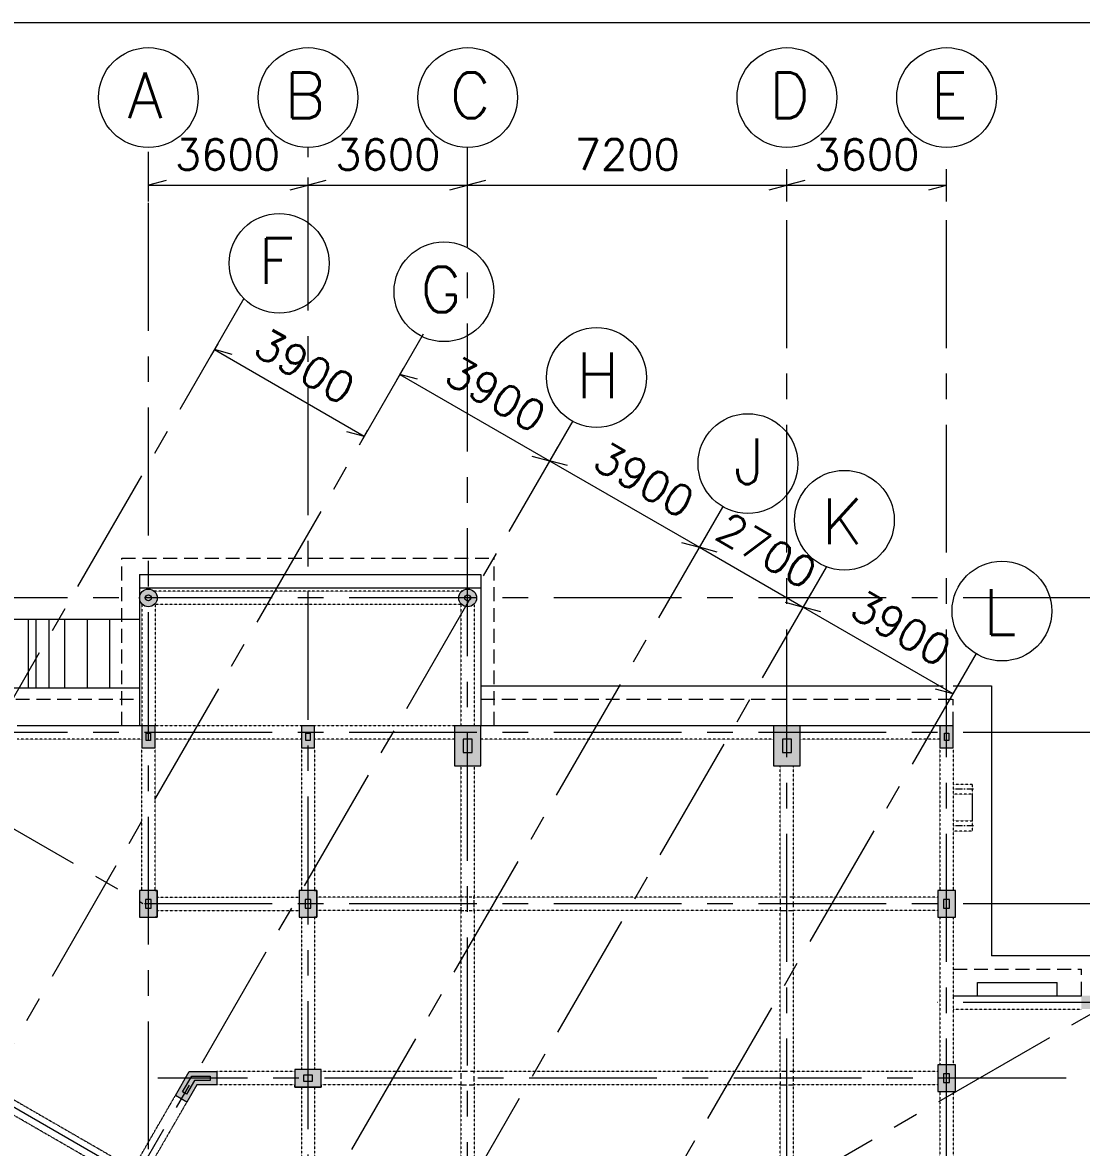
# Model space of a CAD drawing. Header units: millimetres. Extents: x 340192 to 549303, y -616317 to -538642.
# Drawn here: x 452804 to 455391, y -584065 to -581316 of the extents above; entities that cross this region are included whole.
import ezdxf
from ezdxf.enums import TextEntityAlignment as Align
from ezdxf.lldxf.tags import DXFTag

# ---------------------------------------------------------------- set-up
doc = ezdxf.new("R2010")
doc.units = ezdxf.units.MM
doc.header["$LTSCALE"] = 250
doc.header["$MEASUREMENT"] = 0
for name, pattern in [('( Center )', [2, 1.25, -0.25, 0.25, -0.25]), ('__CENTER__0', [2000, 1250, -250, 250, -250]), ('__HIDDEN__0', [375, 250, -125]), ('__HIDDEN__2', [375, 250, -125]), ('HIDDEN', [375, 250, -125]), ('HIDDENX2', [0.75, 0.5, -0.25])]:
    doc.linetypes.add(name, pattern=pattern)
doc.layers.get('DEFPOINTS').update_dxf_attribs({"lineweight": 0})
for name, color, linetype, lineweight in [('AR-GREENARY', 3, 'Continuous', 0), ('AR-PLTH-PROTCN', 5, 'Continuous', 0), ('AR-PROJ-ABV', 4, 'HIDDENX2', 0), ('AR-STAIR', 70, 'Continuous', 13), ('CV-AB-CJ', 2, 'Continuous', 0), ('CV-CB-BEAM', 7, 'Continuous', 0), ('CV-CB-CIVIL', 70, 'Continuous', 0), ('CV-CB-COLUMN', 3, 'Continuous', 0), ('CV-CB-GRID TXT', 6, 'Continuous', 0), ('CV-CB-REINFORCEMENT', 6, 'Continuous', 0), ('CV-CB-SHADE', 25, 'Continuous', 0), ('CV-GRID_LINE', 8, 'CENTER', 0), ('CV-GRID_NO', 6, 'Continuous', 0)]:
    doc.layers.add(name, color=color, linetype=linetype, lineweight=lineweight)
doc.styles.add('ROMANS_0', font='romans.shx')
doc.styles.add('Style-romans', font='romans.shx')
tags = doc.linetypes.add('CENTER', pattern=[2, 1.25, -0.25, 0.25, -0.25]).pattern_tags.tags
tags[10:11] = [DXFTag(74, 4), DXFTag(75, 0), DXFTag(340, '0'), DXFTag(46, 1.0), DXFTag(50, 0.0), DXFTag(44, 0.0), DXFTag(45, 0.0)]
tags[8:9] = [DXFTag(74, 4), DXFTag(75, 0), DXFTag(340, '0'), DXFTag(46, 1.0), DXFTag(50, 0.0), DXFTag(44, 0.0), DXFTag(45, 0.0)]
tags[6:7] = [DXFTag(74, 4), DXFTag(75, 0), DXFTag(340, '0'), DXFTag(46, 1.0), DXFTag(50, 0.0), DXFTag(44, 0.0), DXFTag(45, 0.0)]
tags[4:5] = [DXFTag(74, 4), DXFTag(75, 0), DXFTag(340, '0'), DXFTag(46, 1.0), DXFTag(50, 0.0), DXFTag(44, 0.0), DXFTag(45, 0.0)]
doc.dimstyles.new('.15', dxfattribs={"dimtxt": 75, "dimasz": 0.00015, "dimexe": 18.75, "dimexo": 18.75, "dimgap": 37.5, "dimtad": 1, "dimdec": 0, "dimlfac": 9.227778, "dimzin": 0, "dimdsep": 46, "dimtxsty": 'ROMANS_0', "dimblk": 'TICK', "dimcen": 60, "dimclrd": 2, "dimclre": 2, "dimclrt": 3, "dimadec": 0, "dimazin": 0, "dimtfac": 1, "dimtdec": 0, "dimtofl": 0, "dimtmove": 0, "dimatfit": 3, "dimldrblk": 'TICK', "dimfxl": 1, "dimtolj": 1, "dimtzin": 0, "dimlwd": -1, "dimlwe": -1, "dimarcsym": 0})

# ---------------------------------------------------------------- blocks, each defined once
blk = doc.blocks.new('TICK')
at = {"color": 3}
blk.add_line((-289777.747, -77645.713), (0, 0), dxfattribs=at)
blk = doc.blocks.new('*D221')
at = {"layer": 'CV-CB-SHADE', "color": 2, "transparency": 16777216}
for p, q in [((453111.3, -581752.8), (453111.3, -581694.4)), ((453501.3, -581752.8), (453501.3, -581694.4))]:
    blk.add_line(p, q, dxfattribs=at)
at = {"layer": 'CV-CB-SHADE', "color": 0, "transparency": 16777216}
blk.add_line((453111.3, -581713.1), (453501.3, -581713.1), dxfattribs=at)
at = {"layer": 'DEFPOINTS', "color": 0, "transparency": 16777216}
for p in [(453501.3, -581713.1), (453111.3, -581771.5), (453501.3, -581771.5)]:
    blk.add_point(p, dxfattribs=at)
at = {"layer": 'CV-CB-SHADE', "color": 0, "transparency": 16777216, "xscale": 0.00015, "yscale": 0.00015, "zscale": 0.00015, "rotation": 180}
blk.add_blockref('TICK', (453111.3, -581713.1), dxfattribs=at)
at = {"layer": 'CV-CB-SHADE', "color": 0, "transparency": 16777216, "xscale": 0.00015, "yscale": 0.00015, "zscale": 0.00015}
blk.add_blockref('TICK', (453501.3, -581713.1), dxfattribs=at)
at = {"layer": 'CV-CB-SHADE', "color": 3, "transparency": 16777216, "insert": (453304.4, -581638.1), "char_height": 75, "attachment_point": 5, "style": 'ROMANS_0'}
blk.add_mtext('\\A1;3600', dxfattribs=at)
blk = doc.blocks.new('*D222')
at = {"layer": 'CV-CB-SHADE', "color": 2, "transparency": 16777216}
for p, q in [((453501.3, -581752.8), (453501.3, -581694.4)), ((453891.3, -581752.8), (453891.3, -581694.4))]:
    blk.add_line(p, q, dxfattribs=at)
at = {"layer": 'CV-CB-SHADE', "color": 0, "transparency": 16777216}
blk.add_line((453501.3, -581713.1), (453891.3, -581713.1), dxfattribs=at)
at = {"layer": 'DEFPOINTS', "color": 0, "transparency": 16777216}
for p in [(453891.3, -581713.1), (453501.3, -581771.5), (453891.3, -581771.5)]:
    blk.add_point(p, dxfattribs=at)
at = {"layer": 'CV-CB-SHADE', "color": 0, "transparency": 16777216, "xscale": 0.00015, "yscale": 0.00015, "zscale": 0.00015, "rotation": 180}
blk.add_blockref('TICK', (453501.3, -581713.1), dxfattribs=at)
at = {"layer": 'CV-CB-SHADE', "color": 0, "transparency": 16777216, "xscale": 0.00015, "yscale": 0.00015, "zscale": 0.00015}
blk.add_blockref('TICK', (453891.3, -581713.1), dxfattribs=at)
at = {"layer": 'CV-CB-SHADE', "color": 3, "transparency": 16777216, "insert": (453696.3, -581638.1), "char_height": 75, "attachment_point": 5, "style": 'ROMANS_0'}
blk.add_mtext('\\A1;3600', dxfattribs=at)
blk = doc.blocks.new('*D223')
at = {"layer": 'CV-CB-SHADE', "color": 2, "transparency": 16777216}
for p, q in [((453891.3, -581752.8), (453891.3, -581694.4)), ((454671.3, -581752.8), (454671.3, -581694.4))]:
    blk.add_line(p, q, dxfattribs=at)
at = {"layer": 'CV-CB-SHADE', "color": 0, "transparency": 16777216}
blk.add_line((453891.3, -581713.1), (454671.3, -581713.1), dxfattribs=at)
at = {"layer": 'DEFPOINTS', "color": 0, "transparency": 16777216}
for p in [(454671.3, -581713.1), (453891.3, -581771.5), (454671.3, -581771.5)]:
    blk.add_point(p, dxfattribs=at)
at = {"layer": 'CV-CB-SHADE', "color": 0, "transparency": 16777216, "xscale": 0.00015, "yscale": 0.00015, "zscale": 0.00015, "rotation": 180}
blk.add_blockref('TICK', (453891.3, -581713.1), dxfattribs=at)
at = {"layer": 'CV-CB-SHADE', "color": 0, "transparency": 16777216, "xscale": 0.00015, "yscale": 0.00015, "zscale": 0.00015}
blk.add_blockref('TICK', (454671.3, -581713.1), dxfattribs=at)
at = {"layer": 'CV-CB-SHADE', "color": 3, "transparency": 16777216, "insert": (454281.3, -581638.1), "char_height": 75, "attachment_point": 5, "style": 'ROMANS_0'}
blk.add_mtext('\\A1;7200', dxfattribs=at)
blk = doc.blocks.new('*D224')
at = {"layer": 'CV-CB-SHADE', "color": 2, "transparency": 16777216}
for p, q in [((454671.3, -581752.8), (454671.3, -581694.4)), ((455061.3, -581752.8), (455061.3, -581694.4))]:
    blk.add_line(p, q, dxfattribs=at)
at = {"layer": 'CV-CB-SHADE', "color": 0, "transparency": 16777216}
blk.add_line((454671.3, -581713.1), (455061.3, -581713.1), dxfattribs=at)
at = {"layer": 'DEFPOINTS', "color": 0, "transparency": 16777216}
for p in [(455061.3, -581713.1), (454671.3, -581771.5), (455061.3, -581771.5)]:
    blk.add_point(p, dxfattribs=at)
at = {"layer": 'CV-CB-SHADE', "color": 0, "transparency": 16777216, "xscale": 0.00015, "yscale": 0.00015, "zscale": 0.00015, "rotation": 180}
blk.add_blockref('TICK', (454671.3, -581713.1), dxfattribs=at)
at = {"layer": 'CV-CB-SHADE', "color": 0, "transparency": 16777216, "xscale": 0.00015, "yscale": 0.00015, "zscale": 0.00015}
blk.add_blockref('TICK', (455061.3, -581713.1), dxfattribs=at)
at = {"layer": 'CV-CB-SHADE', "color": 3, "transparency": 16777216, "insert": (454866.3, -581638.1), "char_height": 75, "attachment_point": 5, "style": 'ROMANS_0'}
blk.add_mtext('\\A1;3600', dxfattribs=at)
blk = doc.blocks.new('*D225')
at = {"layer": 'CV-CB-SHADE', "color": 2, "transparency": 16777216}
for p, q in [((453281, -582100.7), (453263.3, -582131.3)), ((453646.9, -582311.9), (453629.2, -582342.5))]:
    blk.add_line(p, q, dxfattribs=at)
at = {"layer": 'CV-CB-SHADE', "color": 0, "transparency": 16777216}
blk.add_line((453272.7, -582115), (453638.6, -582326.3), dxfattribs=at)
at = {"layer": 'DEFPOINTS', "color": 0, "transparency": 16777216}
for p in [(453290.4, -582084.5), (453656.3, -582295.7), (453638.6, -582326.3)]:
    blk.add_point(p, dxfattribs=at)
at = {"layer": 'CV-CB-SHADE', "color": 0, "transparency": 16777216, "xscale": 0.00015, "yscale": 0.00015, "zscale": 0.00015}
for p, rotation in [((453272.7, -582115), 149.9999999999386), ((453638.6, -582326.3), 329.9999999999386)]:
    blk.add_blockref('TICK', p, dxfattribs=dict(at, rotation=rotation))
at = {"layer": 'CV-CB-SHADE', "color": 3, "transparency": 16777216, "insert": (453493.2, -582155.7), "char_height": 75, "attachment_point": 5, "rotation": 330, "style": 'ROMANS_0'}
blk.add_mtext('\\A1;3900', dxfattribs=at)
blk = doc.blocks.new('*D226')
at = {"layer": 'CV-CB-SHADE', "color": 2, "transparency": 16777216}
for p, q in [((453734, -582161.1), (453716.4, -582191.6)), ((454110.7, -582353.5), (454082.2, -582402.9))]:
    blk.add_line(p, q, dxfattribs=at)
at = {"layer": 'CV-CB-SHADE', "color": 0, "transparency": 16777216}
blk.add_line((453725.7, -582175.4), (454091.6, -582386.6), dxfattribs=at)
at = {"layer": 'DEFPOINTS', "color": 0, "transparency": 16777216}
for p in [(453743.4, -582144.8), (454120.1, -582337.3), (454091.6, -582386.6)]:
    blk.add_point(p, dxfattribs=at)
at = {"layer": 'CV-CB-SHADE', "color": 0, "transparency": 16777216, "xscale": 0.00015, "yscale": 0.00015, "zscale": 0.00015}
for p, rotation in [((453725.7, -582175.4), 150.0000000016221), ((454091.6, -582386.6), 330.000000001622)]:
    blk.add_blockref('TICK', p, dxfattribs=dict(at, rotation=rotation))
at = {"layer": 'CV-CB-SHADE', "color": 3, "transparency": 16777216, "insert": (453960, -582224.1), "char_height": 75, "attachment_point": 5, "rotation": 330, "style": 'ROMANS_0'}
blk.add_mtext('\\A1;3900', dxfattribs=at)
blk = doc.blocks.new('*D227')
at = {"layer": 'CV-CB-SHADE', "color": 2, "transparency": 16777216}
for p, q in [((454110.7, -582353.5), (454082.2, -582402.9)), ((454476.6, -582564.8), (454448.1, -582614.1))]:
    blk.add_line(p, q, dxfattribs=at)
at = {"layer": 'CV-CB-SHADE', "color": 0, "transparency": 16777216}
blk.add_line((454091.6, -582386.6), (454457.5, -582597.9), dxfattribs=at)
at = {"layer": 'DEFPOINTS', "color": 0, "transparency": 16777216}
for p in [(454120.1, -582337.3), (454486, -582548.6), (454457.5, -582597.9)]:
    blk.add_point(p, dxfattribs=at)
at = {"layer": 'CV-CB-SHADE', "color": 0, "transparency": 16777216, "xscale": 0.00015, "yscale": 0.00015, "zscale": 0.00015}
for p, rotation in [((454091.6, -582386.6), 150.0000000016221), ((454457.5, -582597.9), 330.000000001622)]:
    blk.add_blockref('TICK', p, dxfattribs=dict(at, rotation=rotation))
at = {"layer": 'CV-CB-SHADE', "color": 3, "transparency": 16777216, "insert": (454322.3, -582433.2), "char_height": 75, "attachment_point": 5, "rotation": 330, "style": 'ROMANS_0'}
blk.add_mtext('\\A1;3900', dxfattribs=at)
blk = doc.blocks.new('*D228')
at = {"layer": 'CV-CB-SHADE', "color": 2, "transparency": 16777216}
for p, q in [((454476.6, -582564.8), (454448.1, -582614.1)), ((454729.9, -582711), (454701.5, -582760.4))]:
    blk.add_line(p, q, dxfattribs=at)
at = {"layer": 'CV-CB-SHADE', "color": 0, "transparency": 16777216}
blk.add_line((454457.5, -582597.9), (454710.8, -582744.1), dxfattribs=at)
at = {"layer": 'DEFPOINTS', "color": 0, "transparency": 16777216}
for p in [(454486, -582548.6), (454739.3, -582694.8), (454710.8, -582744.1)]:
    blk.add_point(p, dxfattribs=at)
at = {"layer": 'CV-CB-SHADE', "color": 0, "transparency": 16777216, "xscale": 0.00015, "yscale": 0.00015, "zscale": 0.00015}
for p, rotation in [((454457.5, -582597.9), 150.0000000016221), ((454710.8, -582744.1), 330.000000001622)]:
    blk.add_blockref('TICK', p, dxfattribs=dict(at, rotation=rotation))
at = {"layer": 'CV-CB-SHADE', "color": 3, "transparency": 16777216, "insert": (454621.7, -582606.1), "char_height": 75, "attachment_point": 5, "rotation": 330, "style": 'ROMANS_0'}
blk.add_mtext('\\A1;2700', dxfattribs=at)
blk = doc.blocks.new('*D229')
at = {"layer": 'CV-CB-SHADE', "color": 2, "transparency": 16777216}
for p, q in [((454729.9, -582711), (454701.5, -582760.4)), ((455095.8, -582922.3), (455067.4, -582971.6))]:
    blk.add_line(p, q, dxfattribs=at)
at = {"layer": 'CV-CB-SHADE', "color": 0, "transparency": 16777216}
blk.add_line((454710.8, -582744.1), (455076.7, -582955.4), dxfattribs=at)
at = {"layer": 'DEFPOINTS', "color": 0, "transparency": 16777216}
for p in [(454739.3, -582694.8), (455105.2, -582906.1), (455076.7, -582955.4)]:
    blk.add_point(p, dxfattribs=at)
at = {"layer": 'CV-CB-SHADE', "color": 0, "transparency": 16777216, "xscale": 0.00015, "yscale": 0.00015, "zscale": 0.00015}
for p, rotation in [((454710.8, -582744.1), 150.0000000016221), ((455076.7, -582955.4), 330.000000001622)]:
    blk.add_blockref('TICK', p, dxfattribs=dict(at, rotation=rotation))
at = {"layer": 'CV-CB-SHADE', "color": 3, "transparency": 16777216, "insert": (454950.4, -582795.9), "char_height": 75, "attachment_point": 5, "rotation": 330, "style": 'ROMANS_0'}
blk.add_mtext('\\A1;3900', dxfattribs=at)

msp = doc.modelspace()

# ---------------------------------------------------------------- hatches: boundary and pattern name
at = {"layer": 'CV-CB-SHADE', "linetype": 'Continuous', "ltscale": 0.000108333}
h = msp.add_hatch(color=256, dxfattribs=at)
edge = h.paths.add_edge_path()
edge.add_arc((453111.31, -582721.67), 21.67, 0, 360)
h = msp.add_hatch(color=256, dxfattribs=at)
edge = h.paths.add_edge_path()
edge.add_arc((453891.31, -582721.67), 21.67, 0, 360)
at = {"layer": 'CV-CB-SHADE', "ltscale": 0.000135417}
msp.add_hatch(color=25, dxfattribs=at).paths.add_polyline_path([(453912.97, -582721.67, 1), (453869.64, -582721.67, 1)])
at = {"layer": 'CV-CB-SHADE', "ltscale": 0.108333, "extrusion": (0, 0, -1)}
for points in [[(-453127.56, -583088.37), (-453127.56, -583081.33), (-453127.56, -583048.83), (-453127.56, -583034.21), (-453095.06, -583034.21), (-453095.06, -583048.83), (-453095.06, -583081.33), (-453095.06, -583088.37)], [(-453517.56, -583088.37), (-453517.56, -583081.33), (-453517.56, -583048.83), (-453517.56, -583034.21), (-453485.06, -583034.21), (-453485.06, -583048.83), (-453485.06, -583081.33), (-453485.06, -583088.37)], [(-453923.81, -583131.71), (-453923.81, -583034.21), (-453858.81, -583034.21), (-453858.81, -583131.71)], [(-454703.81, -583131.71), (-454703.81, -583034.21), (-454638.81, -583034.21), (-454638.81, -583131.71)], [(-455077.56, -583088.37), (-455077.56, -583081.33), (-455077.56, -583048.83), (-455077.56, -583034.21), (-455045.06, -583034.21), (-455045.06, -583048.83), (-455045.06, -583081.33), (-455045.06, -583088.37)], [(-453132.97, -583501.67), (-453132.97, -583436.67), (-453089.64, -583436.67), (-453089.64, -583501.67)], [(-453522.97, -583501.67), (-453522.97, -583436.67), (-453479.64, -583436.67), (-453479.64, -583501.67)], [(-455082.97, -583501.67), (-455082.97, -583436.67), (-455039.64, -583436.67), (-455039.64, -583501.67)], [(-453533.81, -583917.12), (-453533.81, -583873.79), (-453468.81, -583873.79), (-453468.81, -583917.12)], [(-455082.97, -583927.96), (-455082.97, -583862.96), (-455039.64, -583862.96), (-455039.64, -583927.96)]]:
    msp.add_hatch(color=25, dxfattribs=at).paths.add_polyline_path(points)
at = {"layer": 'CV-CB-SHADE', "linetype": 'Continuous', "ltscale": 0.108333, "extrusion": (0, 0, -1)}
for points in [[(-455464.05, -583768.68), (-455492.2, -583752.43), (-455458.44, -583693.96), (-455390.93, -583693.96), (-455390.93, -583726.46), (-455439.68, -583726.46)], [(-453205.52, -583953.93), (-453229.89, -583911.71), (-453278.64, -583911.71), (-453278.64, -583879.21), (-453211.13, -583879.21), (-453177.37, -583937.68)]]:
    msp.add_hatch(color=25, dxfattribs=at).paths.add_polyline_path(points)

# ---------------------------------------------------------------- linework, layer by layer
at = {"layer": 'AR-GREENARY', "ltscale": 0.000108333}
msp.add_line((455097.6, -582936.71, -232618.36), (455122.51, -582936.71, -232618.36), dxfattribs=at)
at = {"layer": 'AR-PLTH-PROTCN', "color": 21, "ltscale": 0.000108333}
for p, q in [((453923.81, -582936.71, -232618.36), (455052.64, -582936.71, -232618.36)), ((455077.56, -582936.71, -232618.36), (455171.26, -582936.71, -232618.36)), ((455171.26, -582936.71, -232618.36), (455171.26, -583596.46, -232618.36)), ((455421.66, -583596.46, -232618.36), (455171.26, -583596.46, -232618.36))]:
    msp.add_line(p, q, dxfattribs=at)
at = {"layer": 'AR-PROJ-ABV', "linetype": '__HIDDEN__2', "ltscale": 0.000541667}
for p, q in [((453046.31, -582624.17, -232618.36), (453956.31, -582624.17, -232618.36)), ((453046.31, -583034.21, -232618.36), (453046.31, -582624.17, -232618.36)), ((453956.31, -583034.21, -232618.36), (453956.31, -582624.17, -232618.36)), ((452685.74, -582969.21, -232618.36), (453089.64, -582969.21, -232618.36)), ((453923.81, -582969.21, -232618.36), (455077.56, -582969.21, -232618.36)), ((455077.56, -583034.21, -232618.36), (455077.56, -582969.21, -232618.36)), ((455077.56, -583628.96, -232618.36), (455390.93, -583628.96, -232618.36)), ((455390.93, -583693.96, -232618.36), (455390.93, -583628.96, -232618.36))]:
    msp.add_line(p, q, dxfattribs=at)
at = {"layer": 'AR-STAIR', "ltscale": 0.000108333}
for p, q in [((455136.74, -583661.35, -232618.36), (455331.74, -583661.35, -232618.36)), ((455136.74, -583693.85, -232618.36), (455136.74, -583661.35, -232618.36)), ((455331.74, -583693.85, -232618.36), (455331.74, -583661.35, -232618.36)), ((455136.74, -583693.85, -232618.36), (455331.74, -583693.85, -232618.36))]:
    msp.add_line(p, q, dxfattribs=at)
at = {"layer": 'CV-AB-CJ', "color": 2, "ltscale": 0.108333, "elevation": -232618.36, "flags": 128}
msp.add_lwpolyline([(453217.38, -583890.04), (453262.39, -583890.04), (453262.39, -583900.87), (453223.64, -583900.87), (453204.26, -583934.44), (453194.88, -583929.02), (453217.38, -583890.04)], dxfattribs=at)
at = {"layer": 'CV-AB-CJ', "color": 2, "ltscale": 0.000135417}
for centre in [(453111.31, -582721.67, -232618.36), (453891.31, -582721.67, -232618.36)]:
    msp.add_circle(centre, 7.22, dxfattribs=at)
at = {"layer": 'CV-AB-CJ', "color": 2, "ltscale": 0.108333}
for points in [[(453105.89, -583052.24, -232618.36), (453116.72, -583052.24, -232618.36), (453116.72, -583070.34, -232618.36), (453105.89, -583070.34, -232618.36)], [(453495.89, -583052.24, -232618.36), (453506.72, -583052.24, -232618.36), (453506.72, -583070.34, -232618.36), (453495.89, -583070.34, -232618.36)], [(455055.89, -583052.24, -232618.36), (455066.72, -583052.24, -232618.36), (455066.72, -583070.34, -232618.36), (455055.89, -583070.34, -232618.36)], [(453902.14, -583066.71, -232618.36), (453880.47, -583066.71, -232618.36), (453880.47, -583099.21, -232618.36), (453902.14, -583099.21, -232618.36)], [(454682.14, -583066.71, -232618.36), (454660.47, -583066.71, -232618.36), (454660.47, -583099.21, -232618.36), (454682.14, -583099.21, -232618.36)]]:
    msp.add_3dface(points, dxfattribs=at)
at = {"layer": 'CV-AB-CJ', "color": 2, "ltscale": 0.000135417}
for points in [[(453118.53, -583458.33, -232618.36), (453104.08, -583458.33, -232618.36), (453104.08, -583480, -232618.36), (453118.53, -583480, -232618.36)], [(453508.53, -583458.33, -232618.36), (453494.08, -583458.33, -232618.36), (453494.08, -583480, -232618.36), (453508.53, -583480, -232618.36)], [(455068.53, -583458.33, -232618.36), (455054.08, -583458.33, -232618.36), (455054.08, -583480, -232618.36), (455068.53, -583480, -232618.36)], [(455068.53, -583884.62, -232618.36), (455054.08, -583884.62, -232618.36), (455054.08, -583906.29, -232618.36), (455068.53, -583906.29, -232618.36)], [(453512.14, -583902.68, -232618.36), (453512.14, -583888.23, -232618.36), (453490.47, -583888.23, -232618.36), (453490.47, -583902.68, -232618.36)]]:
    msp.add_3dface(points, dxfattribs=at)
at = {"layer": 'CV-CB-BEAM', "linetype": 'HIDDEN', "ltscale": 4.33333e-07}
for p, q in [((453876.98, -582705.42, -232618.36), (453125.64, -582705.42, -232618.36)), ((453095.06, -582736, -232618.36), (453095.06, -583034.21, -232618.36)), ((453127.56, -582736, -232618.36), (453127.56, -583034.21, -232618.36)), ((453875.06, -582737.92, -232618.36), (453127.56, -582737.92, -232618.36)), ((453875.06, -582736, -232618.36), (453875.06, -583034.21, -232618.36)), ((453907.56, -582736, -232618.36), (453907.56, -583034.21, -232618.36)), ((453485.06, -583034.21, -232618.36), (453127.56, -583034.21, -232618.36)), ((453858.81, -583034.21, -232618.36), (453517.56, -583034.21, -232618.36)), ((453095.06, -583066.71, -232618.36), (452790.78, -583066.71, -232618.36)), ((453095.06, -583436.67, -232618.36), (453095.06, -583088.37, -232618.36)), ((453485.06, -583066.71, -232618.36), (453127.56, -583066.71, -232618.36)), ((453127.56, -583436.67, -232618.36), (453127.56, -583088.37, -232618.36)), ((453485.06, -583088.37, -232618.36), (453485.06, -583436.67, -232618.36)), ((453858.81, -583066.71, -232618.36), (453517.56, -583066.71, -232618.36)), ((453517.56, -583088.37, -232618.36), (453517.56, -583436.67, -232618.36)), ((454638.81, -583066.71, -232618.36), (453923.81, -583066.71, -232618.36)), ((455045.06, -583066.71, -232618.36), (454703.81, -583066.71, -232618.36)), ((455045.06, -583088.37, -232618.36), (455045.06, -583436.67, -232618.36)), ((455077.56, -583088.37, -232618.36), (455077.56, -583436.67, -232618.36)), ((453875.06, -583131.71, -232618.36), (453875.06, -583452.92, -232618.36)), ((453907.56, -583131.71, -232618.36), (453907.56, -583452.92, -232618.36)), ((454655.06, -583452.92, -232618.36), (454655.06, -583131.71, -232618.36)), ((454687.56, -583452.92, -232618.36), (454687.56, -583131.71, -232618.36)), ((453132.97, -583452.92, -232618.36), (453479.64, -583452.92, -232618.36)), ((453875.06, -583452.92, -232618.36), (453522.97, -583452.92, -232618.36)), ((454655.06, -583452.92, -232618.36), (453907.56, -583452.92, -232618.36)), ((455039.64, -583452.92, -232618.36), (454687.56, -583452.92, -232618.36)), ((453132.97, -583485.42, -232618.36), (453479.64, -583485.42, -232618.36)), ((453485.06, -583501.67, -232618.36), (453485.06, -583873.79, -232618.36)), ((453517.56, -583501.67, -232618.36), (453517.56, -583873.79, -232618.36)), ((453875.06, -583485.42, -232618.36), (453522.97, -583485.42, -232618.36)), ((453875.06, -583485.42, -232618.36), (453875.06, -583879.21, -232618.36)), ((454655.06, -583485.42, -232618.36), (453907.56, -583485.42, -232618.36)), ((453907.56, -583485.42, -232618.36), (453907.56, -583879.21, -232618.36)), ((454655.06, -583879.21, -232618.36), (454655.06, -583485.42, -232618.36)), ((455039.64, -583485.42, -232618.36), (454687.56, -583485.42, -232618.36)), ((454687.56, -583879.21, -232618.36), (454687.56, -583485.42, -232618.36)), ((455045.06, -583501.67, -232618.36), (455045.06, -583862.96, -232618.36)), ((455077.56, -583501.67, -232618.36), (455077.56, -583693.96, -232618.36)), ((455077.56, -583693.96, -232618.36), (455077.56, -583862.96, -232618.36)), ((455077.56, -583726.46, -232618.36), (455390.93, -583726.46, -232618.36)), ((453468.81, -583879.21, -232618.36), (453278.64, -583879.21, -232618.36)), ((453875.06, -583879.21, -232618.36), (453533.81, -583879.21, -232618.36)), ((454655.06, -583879.21, -232618.36), (453907.56, -583879.21, -232618.36)), ((455039.64, -583879.21, -232618.36), (454687.56, -583879.21, -232618.36)), ((453468.81, -583911.71, -232618.36), (453278.64, -583911.71, -232618.36)), ((453875.06, -583911.71, -232618.36), (453533.81, -583911.71, -232618.36)), ((453875.06, -583907.92, -232618.36), (453875.06, -584269.21, -232618.36)), ((453907.56, -583907.92, -232618.36), (453907.56, -584269.21, -232618.36)), ((454655.06, -583911.71, -232618.36), (453907.56, -583911.71, -232618.36)), ((454655.06, -584269.21, -232618.36), (454655.06, -583907.92, -232618.36)), ((454687.56, -584269.21, -232618.36), (454687.56, -583907.92, -232618.36)), ((455039.64, -583911.71, -232618.36), (454687.56, -583911.71, -232618.36)), ((452747.2, -583927.67, -232618.36), (453056.81, -584106.42, -232618.36)), ((453076.87, -584111.75, -232618.36), (453177.37, -583937.68, -232618.36)), ((453485.06, -583917.12, -232618.36), (453485.06, -584301.71, -232618.36)), ((453517.56, -583917.12, -232618.36), (453517.56, -584301.71, -232618.36)), ((455045.06, -583927.96, -232618.36), (455045.06, -584301.71, -232618.36)), ((455077.56, -583927.96, -232618.36), (455077.56, -584301.71, -232618.36)), ((452730.95, -583955.81, -232618.36), (453040.56, -584134.56, -232618.36)), ((453105.02, -584128, -232618.36), (453205.52, -583953.93, -232618.36))]:
    msp.add_line(p, q, dxfattribs=at)
at = {"layer": 'CV-CB-BEAM', "linetype": 'Continuous', "ltscale": 0.000108333}
for p, q in [((453095.06, -583034.21, -232618.36), (452790.78, -583034.21, -232618.36)), ((454638.81, -583034.21, -232618.36), (453923.81, -583034.21, -232618.36)), ((455045.06, -583034.21, -232618.36), (454703.81, -583034.21, -232618.36)), ((455077.56, -583693.85, -232618.36), (455390.93, -583693.85, -232618.36))]:
    msp.add_line(p, q, dxfattribs=at)
at = {"layer": 'CV-CB-BEAM', "linetype": 'HIDDEN', "ltscale": 5.41667e-07}
for p, q in [((455077.56, -583176.67, -232618.36), (455123.6, -583176.67, -232618.36)), ((455123.6, -583176.67, -232618.36), (455123.6, -583201.58, -232618.36)), ((455123.6, -583201.58, -232618.36), (455077.56, -583201.58, -232618.36)), ((455077.56, -583266.58, -232618.36), (455123.6, -583266.58, -232618.36)), ((455123.6, -583266.58, -232618.36), (455123.6, -583291.5, -232618.36)), ((455123.6, -583291.5, -232618.36), (455077.56, -583291.5, -232618.36))]:
    msp.add_line(p, q, dxfattribs=at)
at = {"layer": 'CV-CB-CIVIL', "ltscale": 0.000108333}
for p, q in [((453089.64, -582664.79, -232618.36), (453089.64, -583034.21, -232618.36)), ((453089.64, -582664.79, -232618.36), (453923.81, -582664.79, -232618.36)), ((453923.81, -582664.79, -232618.36), (453923.81, -583034.21, -232618.36)), ((453089.64, -582697.29, -232618.36), (453923.81, -582697.29, -232618.36))]:
    msp.add_line(p, q, dxfattribs=at)
at = {"layer": 'CV-CB-CIVIL', "linetype": 'Continuous', "ltscale": 0.000108333}
for p, q in [((453089.64, -582774.21, -232618.36), (452764.64, -582774.21, -232618.36)), ((453089.64, -582942.12, -232618.36), (452764.64, -582942.12, -232618.36)), ((455123.6, -583201.58, -232618.36), (455123.6, -583266.58, -232618.36))]:
    msp.add_line(p, q, dxfattribs=at)
at = {"layer": 'CV-CB-CIVIL', "color": 2, "ltscale": 0.000108333}
for p, q in [((452817.6, -582774.21, -232618.36), (452817.6, -582942.12, -232618.36)), ((452836.72, -582774.21, -232618.36), (452836.72, -582942.12, -232618.36)), ((452867.93, -582774.21, -232618.36), (452867.93, -582942.12, -232618.36)), ((452906.55, -582774.21, -232618.36), (452906.55, -582942.12, -232618.36)), ((452961.56, -582774.21, -232618.36), (452961.56, -582942.12, -232618.36)), ((453016.56, -582774.21, -232618.36), (453016.56, -582942.12, -232618.36))]:
    msp.add_line(p, q, dxfattribs=at)
at = {"layer": 'CV-CB-COLUMN', "color": 8, "linetype": '__CENTER__0', "ltscale": 5.41667e-05}
for p, q in [((455127.39, -583189.12, -232618.36), (455077.56, -583189.12, -232618.36)), ((455127.39, -583279.04, -232618.36), (455077.56, -583279.04, -232618.36))]:
    msp.add_line(p, q, dxfattribs=at)
at = {"layer": 'CV-CB-COLUMN', "color": 3, "ltscale": 0.000135417, "elevation": -232618.36, "flags": 128}
for points in [[(453127.56, -583436.67), (453132.97, -583436.67), (453132.97, -583501.67), (453127.56, -583501.67)], [(453517.56, -583436.67), (453522.97, -583436.67), (453522.97, -583501.67), (453517.56, -583501.67)], [(453211.13, -583879.21), (453278.64, -583879.21), (453278.64, -583911.71), (453229.89, -583911.71), (453205.52, -583953.93), (453177.37, -583937.68), (453211.13, -583879.21)], [(453533.81, -583911.71), (453533.81, -583917.12), (453468.81, -583917.12), (453468.81, -583911.71)]]:
    msp.add_lwpolyline(points, dxfattribs=at)
at = {"layer": 'CV-CB-COLUMN', "linetype": 'Continuous', "ltscale": 0.000108333}
for centre in [(453111.31, -582721.67, -232618.36), (453891.31, -582721.67, -232618.36)]:
    msp.add_circle(centre, 21.67, dxfattribs=at)
at = {"layer": 'CV-CB-COLUMN', "color": 3, "ltscale": 0.000135417}
for centre in [(453111.31, -582721.67, -232618.36), (453891.31, -582721.67, -232618.36)]:
    msp.add_circle(centre, 21.67, dxfattribs=at)
for points in [[(453127.56, -583034.21, -232618.36), (453095.06, -583034.21, -232618.36), (453095.06, -583088.37, -232618.36), (453127.56, -583088.37, -232618.36)], [(453923.81, -583034.21, -232618.36), (453858.81, -583034.21, -232618.36), (453858.81, -583131.71, -232618.36), (453923.81, -583131.71, -232618.36)], [(454703.81, -583034.21, -232618.36), (454638.81, -583034.21, -232618.36), (454638.81, -583131.71, -232618.36), (454703.81, -583131.71, -232618.36)], [(455077.56, -583034.21, -232618.36), (455045.06, -583034.21, -232618.36), (455045.06, -583088.37, -232618.36), (455077.56, -583088.37, -232618.36)], [(453132.97, -583436.67, -232618.36), (453089.64, -583436.67, -232618.36), (453089.64, -583501.67, -232618.36), (453132.97, -583501.67, -232618.36)], [(453522.97, -583436.67, -232618.36), (453479.64, -583436.67, -232618.36), (453479.64, -583501.67, -232618.36), (453522.97, -583501.67, -232618.36)], [(455082.97, -583436.67, -232618.36), (455039.64, -583436.67, -232618.36), (455039.64, -583501.67, -232618.36), (455082.97, -583501.67, -232618.36)], [(453533.81, -583917.12, -232618.36), (453533.81, -583873.79, -232618.36), (453468.81, -583873.79, -232618.36), (453468.81, -583917.12, -232618.36)], [(455082.97, -583862.96, -232618.36), (455039.64, -583862.96, -232618.36), (455039.64, -583927.96, -232618.36), (455082.97, -583927.96, -232618.36)]]:
    msp.add_3dface(points, dxfattribs=at)
at = {"layer": 'CV-CB-COLUMN', "color": 3, "ltscale": 0.108333}
msp.add_3dface([(453517.56, -583034.21, -232618.36), (453485.06, -583034.21, -232618.36), (453485.06, -583088.37, -232618.36), (453517.56, -583088.37, -232618.36)], dxfattribs=at)
at = {"layer": 'CV-CB-COLUMN', "linetype": '__HIDDEN__0', "ltscale": 0.000108333}
msp.add_3dface([(453875.06, -583485.42, -232618.36), (453907.56, -583485.42, -232618.36), (453907.56, -583452.92, -232618.36), (453875.06, -583452.92, -232618.36)], dxfattribs=at)
at = {"layer": 'CV-CB-COLUMN', "linetype": '__HIDDEN__0', "ltscale": 0.000216667}
for points in [[(454655.06, -583485.42, -232618.36), (454687.56, -583485.42, -232618.36), (454687.56, -583452.92, -232618.36), (454655.06, -583452.92, -232618.36)], [(453875.06, -583911.71, -232618.36), (453907.56, -583911.71, -232618.36), (453907.56, -583879.21, -232618.36), (453875.06, -583879.21, -232618.36)], [(454655.06, -583911.71, -232618.36), (454687.56, -583911.71, -232618.36), (454687.56, -583879.21, -232618.36), (454655.06, -583879.21, -232618.36)]]:
    msp.add_3dface(points, dxfattribs=at)
at = {"layer": 'CV-CB-GRID TXT', "linetype": 'Continuous', "elevation": -232618.36, "flags": 128}
msp.add_lwpolyline([(448205.55, -581315.51), (460509.52, -581315.51)], dxfattribs=at)
at = {"layer": 'CV-CB-REINFORCEMENT'}
msp.add_line((448205.55, -581315.51, -232618.36), (460316.58, -581315.51, -232618.36), dxfattribs=at)
at = {"layer": 'CV-GRID_LINE', "linetype": '( Center )'}
for p, q in [((453111.31, -589068.96, -232618.36), (453111.31, -581620.74, -232618.36)), ((453501.31, -588519.68, -232618.36), (453501.31, -581620.74, -232618.36)), ((453891.31, -588863.98, -232618.36), (453891.31, -581620.74, -232618.36)), ((454671.31, -588611.12, -232618.36), (454671.31, -581620.74, -232618.36)), ((455061.31, -588611.12, -232618.36), (455061.31, -581620.74, -232618.36)), ((453344.77, -581990.23, -232618.36), (452293.34, -583811.36, -232618.36)), ((453782.24, -582077.52, -232618.36), (451670.76, -585734.71, -232618.36)), ((454148.13, -582288.77, -232618.36), (452158.62, -585734.71, -232618.36)), ((454514.03, -582500.02, -232618.36), (452639.29, -585747.17, -232618.36)), ((454767.38, -582646.2, -232618.36), (452812.57, -586032.02, -232618.36)), ((458914.12, -582721.67, -232618.36), (452741.59, -582721.67, -232618.36)), ((455133.24, -582857.52, -232618.36), (453472.09, -585734.71, -232618.36)), ((458914.12, -583050.46, -232618.36), (452667.46, -583050.46, -232618.36)), ((452657.11, -583213.8, -232618.36), (453097.76, -583468.22, -232618.36)), ((456178.58, -583296.95, -232618.36), (450811.68, -586395.53, -232618.36)), ((456461.66, -586090.97, -232618.36), (451782.12, -583389.24, -232618.36)), ((458914.12, -583469.17, -232618.36), (453065.79, -583469.17, -232618.36)), ((458914.12, -583710.21, -232618.36), (455038.29, -583710.21, -232618.36)), ((458853.72, -583895.46, -232618.36), (453134.7, -583895.46, -232618.36))]:
    msp.add_line(p, q, dxfattribs=at)
at = {"layer": 'CV-GRID_NO', "ltscale": 0.000216667}
for centre in [(453111.31, -581498.86, -232618.36), (453501.31, -581498.86, -232618.36), (453891.31, -581498.86, -232618.36), (454671.31, -581498.86, -232618.36), (455061.31, -581498.86, -232618.36), (453430.95, -581904.05, -232618.36), (453833.42, -581973.5, -232618.36), (454206.14, -582183.07, -232618.36), (454575.95, -582393.47, -232618.36), (454811.67, -582531.83, -232618.36), (455196.55, -582753.89, -232618.36)]:
    msp.add_circle(centre, 121.88, dxfattribs=at)

# ---------------------------------------------------------------- texts
at = {"layer": 'CV-GRID_NO', "style": 'Style-romans'}
for s, p in [('A', (453103.71, -581493.38, -232618.36)), ('B', (453493.71, -581493.38, -232618.36)), ('C', (453897.46, -581493.38, -232618.36)), ('D', (454677.46, -581493.38, -232618.36)), ('E', (455067.46, -581493.38, -232618.36)), ('F', (453423.35, -581898.57, -232618.36)), ('G', (453825.82, -581968.02, -232618.36)), ('H', (454209.24, -582177.6, -232618.36)), ('J', (454579.05, -582387.99, -232618.36)), ('K', (454806.74, -582534.39, -232618.36)), ('L', (455191.63, -582756.44, -232618.36))]:
    msp.add_text(s, height=111.43, dxfattribs=at).set_placement(p, align=Align.MIDDLE_CENTER)

# ---------------------------------------------------------------- dimensions: what is measured, and where the dimension line sits
at = {"layer": 'CV-CB-SHADE', "color": 2}
dim = msp.add_linear_dim(base=(453501.31, -581713.1, -232618.36), p1=(453111.31, -581771.53, -232618.36), p2=(453501.31, -581771.53, -232618.36), dimstyle='.15', override={"dimtxt": 75, "dimasz": 0.00015, "dimexe": 18.75, "dimexo": 18.75, "dimgap": 37.5, "dimlfac": 9.230769, "dimblk": 'TICK', "dimcen": 60, "dimdle": 0, "dimclrd": 0, "dimclre": 2, "dimclrt": 3, "dimfrac": 0, "dimlwe": 65535}, dxfattribs=at)
dim.commit()
dim.dimension.update_dxf_attribs({"geometry": '*D221', "text_midpoint": (453304.4, -581713.1, -232618.36), "dimtype": 160})
for base, p1, p2, picture, middle in [((453891.31, -581713.1, -232618.36), (453501.31, -581771.53, -232618.36), (453891.31, -581771.53, -232618.36), '*D222', (453696.31, -581638.1, -232618.36)), ((454671.31, -581713.1, -232618.36), (453891.31, -581771.53, -232618.36), (454671.31, -581771.53, -232618.36), '*D223', (454281.31, -581638.1, -232618.36)), ((455061.31, -581713.1, -232618.36), (454671.31, -581771.53, -232618.36), (455061.31, -581771.53, -232618.36), '*D224', (454866.31, -581638.1, -232618.36))]:
    dim = msp.add_linear_dim(base=base, p1=p1, p2=p2, dimstyle='.15', override={"dimtxt": 75, "dimasz": 0.00015, "dimexe": 18.75, "dimexo": 18.75, "dimgap": 37.5, "dimlfac": 9.230769, "dimblk": 'TICK', "dimcen": 60, "dimdle": 0, "dimclrd": 0, "dimclre": 2, "dimclrt": 3, "dimfrac": 0, "dimlwe": 65535}, dxfattribs=at)
    dim.commit()
    dim.dimension.update_dxf_attribs({"geometry": picture, "text_midpoint": middle})
for base, p1, p2, picture, middle in [((453638.61, -582326.29, -232618.36), (453290.37, -582084.46, -232618.36), (453656.26, -582295.71, -232618.36), '*D225', (453455.66, -582220.66, -232618.36)), ((454091.62, -582386.65, -232618.36), (453743.38, -582144.82, -232618.36), (454120.11, -582337.3, -232618.36), '*D226', (453922.54, -582289.03, -232618.36)), ((454457.52, -582597.9, -232618.36), (454120.11, -582337.3, -232618.36), (454486.01, -582548.55, -232618.36), '*D227', (454284.75, -582498.15, -232618.36)), ((454710.83, -582744.15, -232618.36), (454486.01, -582548.55, -232618.36), (454739.32, -582694.8, -232618.36), '*D228', (454584.17, -582671.02, -232618.36)), ((455076.73, -582955.4, -232618.36), (454739.32, -582694.8, -232618.36), (455105.21, -582906.05, -232618.36), '*D229', (454912.89, -582860.81, -232618.36))]:
    dim = msp.add_linear_dim(base=base, p1=p1, p2=p2, angle=330, dimstyle='.15', override={"dimtxt": 75, "dimasz": 0.00015, "dimexe": 18.75, "dimexo": 18.75, "dimgap": 37.5, "dimlfac": 9.230769, "dimblk": 'TICK', "dimcen": 60, "dimdle": 0, "dimclrd": 0, "dimclre": 2, "dimclrt": 3, "dimlwe": 65535}, dxfattribs=at)
    dim.commit()
    dim.dimension.update_dxf_attribs({"geometry": picture, "text_midpoint": middle, "dimtype": 160})

doc.saveas('drawing.dxf')
